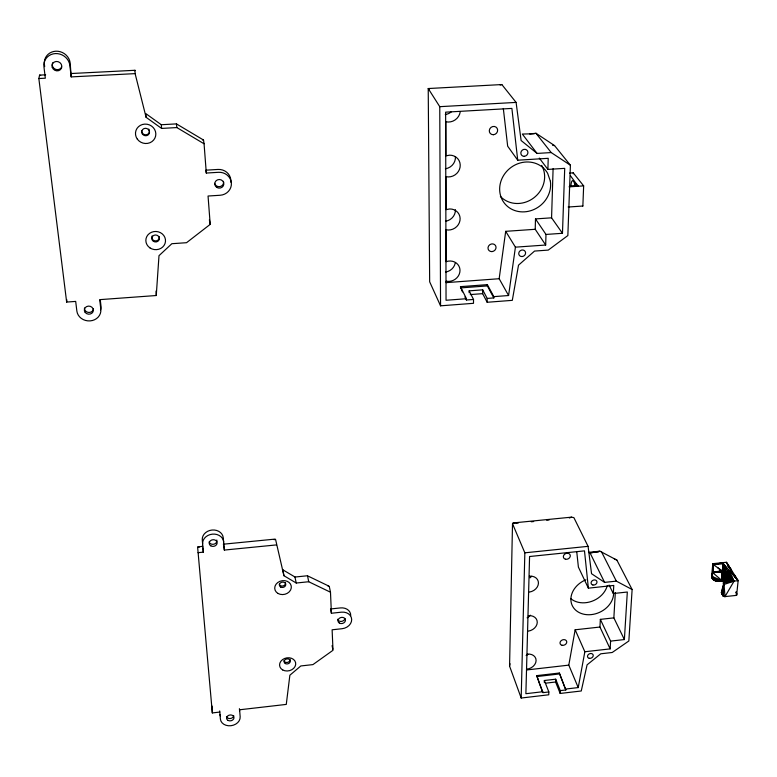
<?xml version="1.0" encoding="UTF-8"?>
<svg xmlns="http://www.w3.org/2000/svg" width="777" height="777" viewBox="0 0 777 777"><rect width="100%" height="100%" fill="white"/><g stroke="black" fill="none" stroke-linecap="round" stroke-linejoin="round"><path stroke-width="1.17" d="M462.441 291.909L460.46 286.655L487.373 284.644L493.822 296.639L493.803 297.921L487.198 298.426L482.682 289.84L469.162 290.851L469.153 292.754M482.682 289.84L482.643 293.648L487.16 302.272L512.305 300.349L518.512 265.171L534.557 251.068L548.261 250.097L567.851 235.557L570.405 165.239L551.204 152.564L537.082 153.428L521.114 140.52L516.093 102.409L501.845 84.557L428.224 88.539L429.662 281.808L440.549 305.827L473.494 303.312L473.523 299.466L466.443 300L466.453 298.718L460.46 286.655M732.828 573.785L735.586 576.631M728.564 573.62L730.157 581.021L731.458 579.438L731.691 577.243C725.951 566.647 723.727 574.164 725.407 581.215L729.224 580.021L729.166 573.397L725.184 573.805L724.892 566.423L725.699 566.336M487.16 302.272L487.198 298.426M493.803 297.921L487.354 285.917L487.373 284.644M721.377 571.212C722.843 571.27 724.339 575.708 723.426 580.973L715.306 580.72C709.576 578.447 714.481 568.21 712.859 563.675L726.505 562.276L738.15 580.672L736.606 595.367L724.98 596.6C717.773 594.308 724.718 586.004 723.552 581.002L733.323 580.264L729.953 578.603M721.512 571.425L712.781 572.163L713.364 566.365L712.859 563.675L713.519 564.762L723.222 563.762L722.678 571.785L723.426 580.973L722.338 580.662L721.59 571.114L720.308 570.308L722.717 571.124L724.922 577.243L722.746 580.565L715.306 580.72L722.26 580.662L721.512 571.425L712.781 572.163L711.615 576.272L713.393 579.788L722.027 580.613L721.512 571.425L722.26 580.662M544.356 680.506L548.844 691.957L548.747 694.793L521.182 698.028L509.566 666.093L512.509 523.727L513.189 522.94L571.542 517.152L573.882 517.637L588.082 546.338L591.55 573.717L604.593 582.381L616.346 581.138L632.119 589.51L628.846 640.986L612.218 652.486L600.757 653.797L587.091 664.83L581.254 690.986L560.178 693.453L555.584 682.012L555.691 679.195L544.356 680.506L544.298 682.381M521.182 698.028L524.844 552.816L512.509 523.727M535.227 229.293L505.691 231.332L515.423 247.164L545.677 245.027L535.227 229.293L535.489 218.92L551.573 217.822L562.47 233.294L545.988 234.44L535.489 218.92M712.781 572.163L721.202 571.114M545.677 245.027L545.988 234.44M562.47 233.294L564.714 168.356L547.892 169.415L548.222 158.314L517.725 160.208L507.672 146.183L503.321 108.479M722.61 571.25L721.309 571.93L722.503 580.652L723.426 580.973L722.678 571.357L723.426 580.973L722.649 580.604L721.697 571.61L723.426 580.973L722.183 571.794L723.222 563.762M539.413 683.556L536.752 675.631L559.333 673.028L565.821 689.976L560.295 690.617L555.691 679.195M551.573 217.822L553.098 168.638M536.752 675.631L542.919 692.657L548.844 691.957M573.193 173.757L573.222 172.844L569.59 173.077M565.821 689.976L559.333 673.028M560.178 693.453L560.295 690.617M568.162 206.983A2.855 2.564 -39 0 0 568.638 206.993L582.857 206.022L583.653 185.878L573.222 172.844M599.951 627.039L575.155 629.788L584.848 651.748L610.149 648.882L599.951 627.039L600.349 619.366L613.859 617.88L624.378 639.558L610.596 641.103L600.349 619.366M610.149 648.882L610.596 641.103M624.378 639.558L627.321 592.025L613.306 593.531L613.772 585.45L588.374 588.16L578.389 567.074L576.738 551.66M613.859 617.88L615.316 592.637M45.629 74.815L39.588 75.116L38.85 78.535L66.647 302.068L75.69 301.408L76.855 311.043A12.063 10.8 6 0 0 90.103 320.891A12.063 10.8 6 0 0 100.816 309.265L99.728 299.65L156.255 295.522L158.994 255.682L171.843 243.706L186.529 242.706L210.208 224.368L208.051 196.027L220.124 195.26A12.131 11.5 1.6 0 0 231.381 183.032A12.131 11.5 1.6 0 0 218.463 172.309L206.303 173.048L205.895 170.182L217.997 169.444A12.073 11.451 1.8 0 1 230.798 182.158M577.991 186.062L570.473 175.796M66.647 302.068L66.851 299.776M712.965 577.408L711.615 576.272L712.8 572.727L722.027 580.613L713.111 578.719L711.615 576.272L712.635 565.617L713.305 566.705M723.552 581.002L724.251 582.119L738.15 580.672L722.542 562.684L713.519 564.762L713.364 566.365L712.703 565.277L713.335 566.52M725.067 581.701L723.649 578.816L728.894 576.835L724.922 577.243L728.894 576.068L724.912 576.476L724.892 566.423L722.872 568.851L723.581 579.215C723.173 566.734 720.502 571.289 722.649 580.604M721.493 593.094L723.882 596.454C720.502 592.725 724.009 586.596 724.251 582.119M726.437 562.946L726.505 562.276M734.906 575.543L734.721 577.146L734.857 575.932M722.639 571.28L722.163 571.775L722.969 580.409L722.163 571.775L722.678 571.357L723.484 579.584L722.493 571.046L713.519 564.762M206.303 173.048L204.069 143.784L176.835 127.564L161.606 128.428L146.095 117.308L135.111 73.63L71.183 76.894L70.192 63.102A13.199 12.267 29.5 0 0 55.808 51.204A13.199 12.267 29.5 0 0 44.396 64.374L44.668 66.647M493.822 296.639L508.585 295.522L499.164 278.72L505.691 231.332M508.585 295.522L515.423 247.164M734.955 576.709L734.663 575.563M565.86 689.024L578.224 687.577L568.793 665.131L575.155 629.788M578.224 687.577L584.848 651.748M509.566 666.093L510.033 663.713M211.995 706.031L212.335 712.927L219.794 712.062M714.51 580.574L722.027 580.613L711.615 576.272L712.237 573.941M711.615 576.272L712.781 572.435L722.493 571.046L722.299 571.668M722.833 587.859L724.018 584.1L723.329 582.964M722.833 569.415C723.309 564.966 722.62 581.342 725.203 581.934M722.882 587.393L724.018 584.1L723.261 583.614M721.396 592.356L722.94 594.881L724.018 584.1L724.98 596.6L722.94 595.221L721.396 592.356L722.668 588.859L722.94 594.881L724.98 596.6L734.11 581.099L728.758 569.881L738.043 580.506M723.358 582.779L724.086 583.75L724.679 582.779L734.11 581.099L722.542 562.684M724.669 568.599L722.843 571.785L723.552 579.312M722.387 571.785L723.193 580.137L722.678 571.357M717.754 567.725L721.483 570.998M721.309 571.93L722.493 571.046M134.343 70.756L135.013 70.289L135.111 73.63M574.834 184.994L576.534 183.469L576.427 186.47M274.087 539.675L275.573 539.452L283.935 575.718L296.231 583.022L308.712 581.74L330.487 592.22L331.4 613.247L341.404 612.179A10.062 8.217 -14 0 1 351.68 619.386A10.062 8.217 -14 0 1 342.055 628.719L332.119 629.797L333.003 650.271L312.937 664.607L300.825 665.957L289.87 675.213L286.276 704.409L239.607 709.78L240.161 716.763A9.955 7.848 -9.7 0 1 230.924 725.718A9.955 7.848 -9.7 0 1 220.396 719.055L219.706 710.936M730.118 580.225L731.458 579.438L733.401 579.972M720.308 570.308L721.318 571.017M721.483 571.833L712.8 572.727L721.241 571.61M569.288 518.006L571.542 517.152M724.047 584.44L734.11 581.099M725.126 579.632L729.001 578.418L723.649 578.816L725.252 580.429L729.098 579.224L725.126 579.632L723.649 578.816L725.058 581.555M725.028 578.836L728.933 577.622L724.96 578.03M529.749 134.023L535.955 133.246L554.555 145.59L570.405 165.239M500.135 85.033L501.845 84.557M728.107 571.668L726.116 571.882L724.892 566.423L724.931 575.747L728.962 574.64L724.99 575.048L724.892 566.423L722.872 571.678M724.99 575.048L729.049 573.989L725.067 574.397L724.892 566.423L725.883 572.105L728.875 571.804M202.855 546.212L197.62 547.125L212.335 712.927M725.067 574.397L729.166 573.397M725.184 573.805L728.272 573.096M728.661 572.115L725.669 572.426L724.892 566.423L725.32 573.271L728.428 572.62M724.931 575.747L728.913 575.33L724.912 576.476L724.892 566.423L725.485 572.814L728.612 572.212M202.593 139.996L203.545 140.142L204.069 143.784M599.951 551.194L588.49 552.369L590.093 553.01L599.951 551.194L616.88 560.1L632.119 589.51M725.669 572.426L728.816 571.882M725.883 572.105L727.991 571.785M726.116 571.882L728.234 571.6M542.948 691.705L525.883 693.706L529.574 556.517L584.489 550.864L588.374 588.16M536.722 676.573L559.294 673.97M545.396 683.197L555.584 682.012M526.719 669.949L568.793 665.131M728.486 571.493L726.359 571.736L728.884 571.493M589.481 552.826L598.717 551.874M725.485 572.814L728.476 572.503M725.32 573.271L728.311 572.97M725.252 580.429L729.224 580.021L729.38 580.798M524.844 552.816L588.082 546.338M307.381 575.767L294.959 577.039L296.231 583.022M712.781 572.435L721.163 571.571M223.32 544.201L275.097 539.102M198.038 552.68L203.312 552.156L202.972 547.979M223.912 545.91L224.339 550.067L276.447 544.91M515.87 523.309L518.24 523.076M531.303 521.775L533.673 521.542M546.726 520.25L549.106 520.007M726.621 571.668L728.748 571.483M721.173 571.182L712.81 571.921L712.635 565.617L712.888 571.076M528.341 615.685L528.758 615.646A9.402 7.527 -21.6 0 1 537.257 622.426A9.402 7.527 -21.6 0 1 528.341 631.118M529.409 576.184L529.827 576.145A9.538 7.741 -22.3 0 1 538.442 583.168A9.538 7.741 -22.3 0 1 529.399 592.064M460.46 287.917L487.354 285.917M470.27 294.58L482.643 293.648M466.453 298.718L446.047 300.262L445.639 112.16L511.888 108.411L517.725 160.208M499.164 278.72L446.183 282.634L446.183 281.187L446.862 281.303A10.965 9.994 -27.2 0 0 459.994 270.075A10.965 9.994 -27.2 0 0 446.144 261.674L446.076 229.788A11.16 10.315 -30.5 0 0 459.965 220.532A11.16 10.315 -30.5 0 0 449.698 208.955L446.027 209.625L445.959 176.67A11.373 10.645 -35.2 0 0 460.081 167.191A11.373 10.645 -35.2 0 0 449.65 155.167L445.92 155.827L445.843 121.746A11.606 10.975 -42 0 0 460.237 111.83M327.991 586.052L329.322 586.616L330.487 592.22M569.628 185.965L578.078 185.412M569.046 186.849L583.653 185.878M146.095 117.308L145.823 113.617L161.305 124.738L176.437 123.883L203.457 139.996M429.312 89.064L428.224 88.539L439.763 106.672L516.093 102.409M70.989 73.533L135.013 70.289M38.85 78.535L45.328 78.205L43.939 66.812A13.277 12.335 29.2 0 1 55.42 53.574A13.277 12.335 29.2 0 1 69.881 65.521L71.183 76.894M534.314 133.751L522.329 134.052L537.082 153.428M730.05 579.419L731.458 579.438L729.671 577.01L731.691 577.243L728.826 574.193M714.15 580.419L722.027 580.613L713.111 579.059L711.683 576.913L713.208 579.448L722.027 580.613L713.976 580.341M711.683 576.913L713.199 579.38L722.027 580.613L713.83 580.215L711.819 577.204L713.257 577.981M39.588 75.116L40.657 75.505M713.383 578.797L714.364 580.536L711.819 577.204L713.655 580.089L722.027 580.613L713.344 579.691M713.558 579.972L722.027 580.613M198.038 546.687L199.262 547.047M552.641 145.377L554.555 145.59M712.888 577.933L712.266 577.67L713.655 580.089M513.189 522.94L514.675 523.426M721.396 592.404L723.134 595.823L724.98 596.6M729.486 576.252L731.691 577.243L729.059 574.834M614.316 558.925L616.88 560.1M329.021 586.179L307.546 575.835L308.712 581.74M282.449 569.58L295.143 577.107M735.324 577.466L736.518 578.088M723.134 595.823L724.591 596.61M722.746 580.565L721.93 571.804L722.746 580.565L723.426 580.973M734.644 576.515L736.062 577.369M713.111 579.059L711.615 576.602L712.965 577.515M729.282 575.514L731.691 577.243M729.817 577.797L731.458 579.438M535.955 133.246L551.204 152.564M582.478 205.526L582.857 206.022M209.372 219.794L210.208 224.368M539.296 158.081L547.892 169.415M725.242 581.73L723.649 578.816L725.407 581.215M711.615 576.602L713.111 578.719M721.988 593.638L723.882 596.454L722.163 593.735M721.755 593.473L723.581 596.299L721.882 593.589M712.266 577.67L713.403 579.448M723.377 582.624L724.086 583.75M736.169 594.677L736.606 595.367M711.819 577.204L713.208 579.448M721.648 593.366L723.581 596.299M723.649 578.816L725.582 581.973M713.616 579.555L712.558 577.826L713.509 579.496M712.014 577.457L713.393 579.788M721.406 592.764L723.008 595.541M732.303 572.698L732.565 573.203M601.515 551.825L616.346 581.138M469.162 290.851L473.523 299.466M282.838 569.774L283.935 575.718M609.119 585.1L613.306 593.531M176.437 123.883L176.835 127.564M464.937 296.95L466.443 300M590.093 553.01L604.593 582.381M161.305 124.738L161.606 128.428M730.798 569.055L731.924 571.785M730.565 568.686L731.293 570.473M730.254 568.191L731.74 571.891M729.875 567.589L731.06 570.6M539.792 684.556L542.531 691.637M729.448 566.919L730.302 569.162M728.991 566.2L729.749 568.24M728.535 565.481L729.574 568.375M728.088 564.782L728.845 566.957M727.67 564.112L728.709 567.259M727.282 563.49L727.923 565.549M726.922 562.937L727.952 566.336M736.12 592.569L736.674 594.696M736.169 592.132L736.713 594.298M736.217 591.695L736.751 593.919M734.692 575.213L735.052 576.767M331.4 613.247L330.526 608.964L340.481 607.915A10.023 8.197 -14 0 1 350.728 615.607M332.08 645.619L332.779 649.106M735.081 575.825L735.236 576.874M100.272 299.815L100.952 305.798A12.005 10.752 6.2 0 1 100.515 309.965M722.455 571.785L723.338 579.914M722.629 571.785L723.406 579.759M721.726 571.814L722.503 580.652M203.312 552.156L202.273 539.937A10.557 8.887 -7.5 0 1 212.024 530.031A10.557 8.887 -7.5 0 1 223.271 537.888L224.339 550.067M239.413 708.673L239.598 710.994M578.001 185.829L578.039 186.325M156.07 291.016L156.255 295.522M722.727 588.694L722.94 594.881L722.775 588.49M712.635 565.617L712.849 571.542M439.763 106.672L440.549 305.827M223.465 181.362A4.536 4.303 1.7 0 1 220.134 186.548A4.536 4.303 1.7 0 1 214.646 183.372M61.587 67.104A4.963 4.613 29.4 0 1 55.148 69.124A4.963 4.613 29.4 0 1 52.642 62.791M159.188 236.587A3.768 3.477 5.2 0 1 155.196 240.889A3.768 3.477 5.2 0 1 152.137 235.897M148.776 129.089A3.914 3.7 16.6 0 1 146.581 134.732A3.914 3.7 16.6 0 1 141.696 130.672M93.444 308.799A4.516 4.04 6.1 0 1 88.617 312.432A4.516 4.04 6.1 0 1 84.45 308.022M455.196 263.131A10.82 9.887 -27.3 0 1 445.648 272.028M455.409 156.585A11.208 10.519 -35.6 0 1 445.406 168.764M455.39 209.683A11.004 10.198 -30.7 0 1 445.532 221.231M451.476 111.674A11.432 10.839 -42.8 0 1 445.279 114.54M541.666 165.384A25.971 23.796 -38.7 0 1 533.682 197.95A25.971 23.796 -38.7 0 1 500.378 196.387M570.901 185.8A9.013 2.244 87 0 1 572.698 180.604A9.013 2.244 87 0 1 574.99 185.868M531.487 576.359A9.421 7.692 -22.3 0 1 529.982 577.845M527.894 654.38A9.159 7.275 -21.1 0 1 526.136 655.516M530.409 615.19A9.285 7.479 -21.6 0 1 527.136 617.802M527.301 654.098A9.275 7.323 -21.1 0 1 536.091 660.673A9.275 7.323 -21.1 0 1 526.738 669.182M613.587 592.025A22.067 17.667 -24.4 0 1 595.308 613.869A22.067 17.667 -24.4 0 1 571.406 603.292A22.067 17.667 -24.4 0 1 585.887 579.778M607.274 585.625A21.795 17.541 -24.5 0 1 591.831 601.311A21.795 17.541 -24.5 0 1 570.765 598.649M289.996 659.178A3.118 2.516 -11.7 0 1 287.655 662.354A3.118 2.516 -11.7 0 1 283.955 660.703M285.46 582.604A3.205 2.652 -11.3 0 1 283.051 585.936A3.205 2.652 -11.3 0 1 279.254 584.149M202.603 544.085A10.596 8.906 -7.6 0 1 212.403 534.139A10.596 8.906 -7.6 0 1 223.698 542.016M344.959 618.482A3.768 3.079 -14 0 1 341.385 621.415A3.768 3.079 -14 0 1 337.616 619.24M220.328 715.928A9.916 7.828 -9.7 0 1 220.008 714.422M233.751 715.695A3.73 2.943 -9.7 0 1 230.303 718.521A3.73 2.943 -9.7 0 1 226.466 716.511M216.812 540.034A3.963 3.341 -7.6 0 1 213.918 544.182A3.963 3.341 -7.6 0 1 209.13 541.919M550.388 181.284L547.639 173.3A26.35 24.058 -38.3 0 0 505.225 173.135A26.35 24.058 -38.3 0 0 518.424 211.499A26.35 24.058 -38.3 0 0 550.388 181.284M216.598 187.286A4.545 4.312 1.6 0 0 223.815 184.304A4.545 4.312 1.6 0 0 217.473 179.866A4.545 4.312 1.6 0 0 216.598 187.286M52.224 67.201A4.973 4.623 29.2 0 0 60.46 69.629A4.973 4.623 29.2 0 0 58.081 61.665A4.973 4.623 29.2 0 0 52.224 67.201M153.409 241.297A3.768 3.487 5.1 0 0 159.343 238.85A3.768 3.487 5.1 0 0 154.021 235.285A3.768 3.487 5.1 0 0 153.409 241.297M149.98 247.912A9.839 9.091 5 0 0 165.472 241.55A9.839 9.091 5 0 0 151.583 232.245A9.839 9.091 5 0 0 149.98 247.912M142.405 134.052A3.914 3.71 16.4 0 0 149.135 133.702A3.914 3.71 16.4 0 0 145.28 128.302A3.914 3.71 16.4 0 0 142.405 134.052M137.296 139.102A10.227 9.664 16.2 0 0 154.866 138.209A10.227 9.664 16.2 0 0 144.813 124.106A10.227 9.664 16.2 0 0 137.296 139.102M85.188 312.441A4.526 4.05 6 0 0 92.968 311.898A4.526 4.05 6 0 0 88.393 306.109A4.526 4.05 6 0 0 85.188 312.441M522.076 256.556A3.535 3.186 -33.3 0 0 525.184 251.427A3.535 3.186 -33.3 0 0 519.24 251.816A3.535 3.186 -33.3 0 0 522.076 256.556M524.281 156.313A3.671 3.38 -41.3 0 0 527.496 150.884A3.671 3.38 -41.3 0 0 521.348 151.233A3.671 3.38 -41.3 0 0 524.281 156.313M491.948 251.602A4.128 3.759 -31.7 0 0 495.541 245.59A4.128 3.759 -31.7 0 0 488.558 246.047A4.128 3.759 -31.7 0 0 491.948 251.602M493.395 134.712A4.312 4.011 -42.1 0 0 497.125 128.302A4.312 4.011 -42.1 0 0 489.889 128.681A4.312 4.011 -42.1 0 0 493.395 134.712M592.89 584.994A3.05 2.448 -24.8 0 0 596.969 581.75A3.05 2.448 -24.8 0 0 592.249 580.73A3.05 2.448 -24.8 0 0 592.89 584.994M589.257 658.313A2.972 2.331 -23.3 0 0 593.22 655.205A2.972 2.331 -23.3 0 0 588.626 654.283A2.972 2.331 -23.3 0 0 589.257 658.313M562.101 645.289A3.487 2.758 -22.6 0 0 566.734 641.637A3.487 2.758 -22.6 0 0 561.305 640.539A3.487 2.758 -22.6 0 0 562.101 645.289M565.501 559.226A3.594 2.933 -24.3 0 0 570.289 555.39A3.594 2.933 -24.3 0 0 564.694 554.156A3.594 2.933 -24.3 0 0 565.501 559.226M228.079 720.425A3.73 2.943 -9.7 0 0 233.974 718.006A3.73 2.943 -9.7 0 0 228.807 715.287A3.73 2.943 -9.7 0 0 228.079 720.425M210.82 545.842A3.972 3.341 -7.6 0 0 217.104 543.259A3.972 3.341 -7.6 0 0 211.567 540.044A3.972 3.341 -7.6 0 0 210.82 545.842M277.972 593.434A8.362 6.925 -11.3 0 0 291.268 587.995A8.362 6.925 -11.3 0 0 279.846 581.351A8.362 6.925 -11.3 0 0 277.972 593.434M339.403 623.096A3.778 3.079 -14 0 0 345.425 620.629A3.778 3.079 -14 0 0 340.355 617.686A3.778 3.079 -14 0 0 339.403 623.096M282.721 669.949A8.139 6.546 -11.7 0 0 295.658 664.665A8.139 6.546 -11.7 0 0 284.567 658.488A8.139 6.546 -11.7 0 0 282.721 669.949M280.643 587.023A3.205 2.661 -11.3 0 0 285.742 584.935A3.205 2.661 -11.3 0 0 281.352 582.381A3.205 2.661 -11.3 0 0 280.643 587.023M285.314 663.558A3.127 2.516 -11.7 0 0 290.277 661.528A3.127 2.516 -11.7 0 0 286.014 659.158A3.127 2.516 -11.7 0 0 285.314 663.558"/></g></svg>
